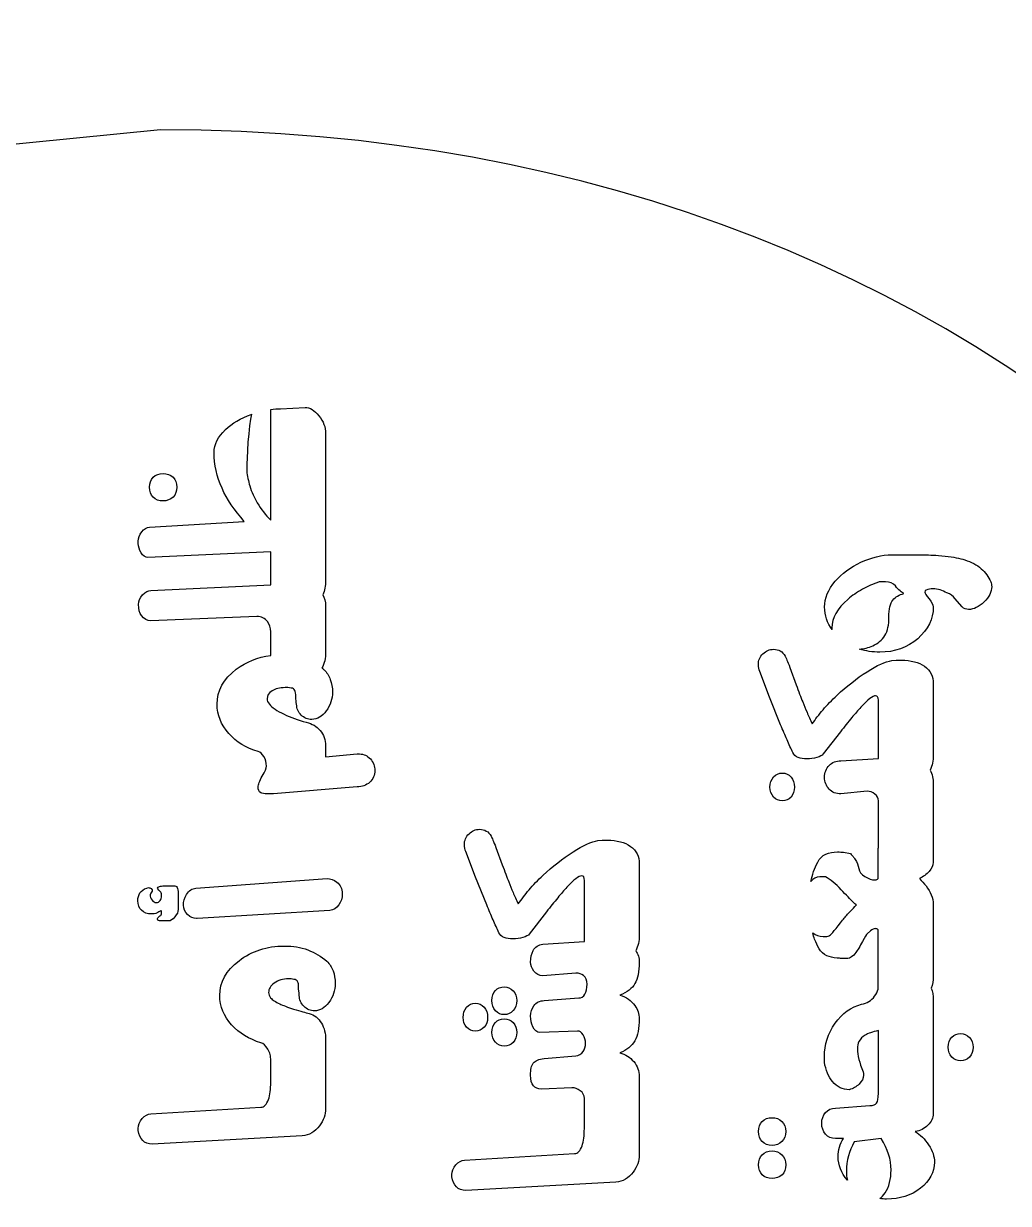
# Model space of a CAD drawing. Extents: x -11 to 3328, y 13 to 1701.
# Drawn here: x 687.8 to 832.9, y 1503.5 to 1677.2 of the extents above; entities that cross this region are included whole.
import ezdxf

# ---------------------------------------------------------------- set-up
doc = ezdxf.new("R2010")
doc.units = 0
doc.layers.add('H0107_Printing_Least_5', color=7, linetype='CONTINUOUS')

msp = doc.modelspace()

# ---------------------------------------------------------------- linework, layer by layer
at = {"layer": 'H0107_Printing_Least_5', "color": 1}
for points in [[(707.998982, 1661.578458), (707.998982, 1661.578458), (439.229989, 1634.911459), (164.567996, 1634.911459), (174.622996, 1677.213458)], [(725.649982, 1620.509459), (729.264982, 1620.708459)], [(724.213982, 1604.10246), (724.213982, 1620.399459)], [(732.301982, 1616.89446), (732.301982, 1595.22346)], [(720.682982, 1611.84446), (720.682982, 1611.38146)], [(706.355982, 1603.06246), (720.318982, 1603.90446)], [(704.704982, 1600.66946), (704.704982, 1600.86746), (704.704982, 1601.03346)], [(706.571982, 1593.77146), (724.213982, 1594.56846), (724.213982, 1599.44846), (706.127982, 1598.63946)], [(815.70698, 1599.00546), (820.258979, 1599.00546)], [(814.78198, 1595.01846), (814.35198, 1595.01846), (813.82398, 1595.01846)], [(732.301982, 1591.49346), (732.301982, 1584.67746)], [(826.045979, 1591.34646), (825.005979, 1592.58446)], [(722.165982, 1589.92546), (706.571982, 1589.31446)], [(724.213982, 1584.19046), (724.213982, 1587.68046)], [(800.69598, 1582.43346), (801.62098, 1579.891461)], [(815.70898, 1583.44046), (816.33698, 1583.49046), (817.06398, 1583.50646)], [(799.32598, 1573.982461), (797.69098, 1578.043461), (796.27098, 1581.82346)], [(727.221982, 1579.395461), (726.744982, 1579.461461), (726.332982, 1579.461461)], [(821.803979, 1580.02346), (821.803979, 1569.543461)], [(808.18998, 1568.701461), (813.71598, 1569.035461), (813.71598, 1577.597461)], [(808.13298, 1572.959461), (805.60498, 1569.691461)], [(732.285982, 1570.895461), (732.285982, 1569.261461), (736.940982, 1569.690461), (737.121982, 1569.690461), (737.286982, 1569.690461)], [(821.803979, 1565.251461), (821.803979, 1556.371461)], [(736.940982, 1564.837461), (724.610982, 1563.814461), (724.181982, 1563.814461), (723.751982, 1563.814461)], [(812.06198, 1564.211461), (808.19198, 1563.815461)], [(813.69998, 1551.552461), (813.69998, 1555.826461), (813.71598, 1555.826461), (813.71598, 1562.792461)], [(772.404981, 1556.933461), (773.032981, 1556.983461), (773.759981, 1557.000461)], [(756.021981, 1547.475461), (754.386981, 1551.536461), (752.965981, 1555.316461)], [(757.391981, 1555.927461), (758.316981, 1553.385461)], [(808.56698, 1555.216461), (809.62298, 1555.018461)], [(821.772979, 1555.826461), (821.803979, 1555.826461), (821.803979, 1553.747461)], [(778.498981, 1553.516461), (778.498981, 1543.036461)], [(713.189982, 1549.914461), (732.516982, 1551.354461)], [(764.290981, 1541.700461), (770.411981, 1542.083461), (770.411981, 1551.090461)], [(805.92298, 1551.586461), (805.59298, 1551.586461), (805.09898, 1551.586461)], [(705.942982, 1549.951461), (706.190982, 1550.017461)], [(706.767982, 1549.505461), (706.569982, 1549.208461)], [(708.005982, 1549.340461), (707.741982, 1549.654461)], [(708.484982, 1550.264461), (710.085982, 1550.264461)], [(710.580982, 1548.845461), (710.580982, 1546.815461)], [(821.803979, 1547.508461), (821.803979, 1536.994462)], [(707.597982, 1545.577461), (707.893982, 1545.841461)], [(708.137982, 1546.369461), (708.137982, 1546.501461), (708.071982, 1546.650461)], [(732.929982, 1546.649461), (713.386982, 1545.461461), (713.254982, 1545.461461)], [(764.827981, 1546.452461), (762.300981, 1543.184461)], [(709.161982, 1545.115461), (708.038982, 1545.115461)], [(812.54498, 1543.646461), (812.04898, 1543.200461)], [(813.69998, 1535.080462), (813.69998, 1543.811461)], [(809.20998, 1539.602462), (808.36098, 1539.602462)], [(769.157981, 1537.441462), (764.287981, 1537.029462)], [(727.638982, 1536.515462), (727.213982, 1536.582462), (726.855982, 1536.582462)], [(728.423982, 1534.122462), (728.389982, 1534.552462), (728.324982, 1535.080462)], [(764.486981, 1533.381462), (769.586981, 1533.777462)], [(821.803979, 1533.446462), (821.803979, 1520.093462)], [(769.388981, 1528.908462), (763.875981, 1528.710462)], [(813.71598, 1519.747462), (813.71598, 1528.994462)], [(732.301982, 1527.586462), (732.301982, 1521.381462), (732.301982, 1521.166462), (732.301982, 1517.486462)], [(764.486981, 1524.864462), (769.157981, 1525.276462)], [(805.76098, 1524.331462), (805.76098, 1524.943462), (805.76098, 1525.141462)], [(724.213982, 1521.381462), (724.213982, 1524.582462)], [(778.498981, 1522.190462), (778.498981, 1514.565462), (778.498981, 1514.350462), (778.498981, 1510.670462)], [(811.47098, 1522.910462), (811.52098, 1522.678462), (811.52098, 1522.397462)], [(768.559981, 1520.556462), (764.092981, 1520.358462)], [(821.783979, 1519.747462), (821.803979, 1519.747462), (821.803979, 1516.743462)], [(770.411981, 1514.565462), (770.411981, 1518.988462)], [(706.569982, 1516.705462), (722.761982, 1517.688462)], [(807.39898, 1517.552462), (812.47598, 1517.931462)], [(704.704982, 1514.281462), (704.704982, 1514.414462), (704.704982, 1514.578462)], [(728.835982, 1513.458462), (706.767982, 1512.253462)], [(808.59998, 1513.095462), (807.39398, 1513.095462)], [(814.12898, 1513.091462), (810.16198, 1512.576462)], [(752.767981, 1509.889462), (768.958981, 1510.873462)], [(750.902981, 1507.466462), (750.902981, 1507.598462), (750.902981, 1507.762462)], [(775.032981, 1506.642462), (752.964981, 1505.438462)]]:
    msp.add_lwpolyline(points, dxfattribs=at)
for points in [[(731.311982, 1619.47846)], [(708.352982, 1606.94146)], [(799.98698, 1584.10046)], [(799.58698, 1562.792461)], [(707.737982, 1546.435461)], [(732.780982, 1533.116462)], [(757.314981, 1531.896462)], [(758.610981, 1530.707462)], [(755.655981, 1529.452462)], [(827.126979, 1527.974462)], [(770.411981, 1514.565462)], [(798.05298, 1516.148462)], [(798.05298, 1511.246462)]]:
    msp.add_lwpolyline(points, close=True, dxfattribs=at)
for points in [[(923.922977, 1445.653464), (923.922977, 1573.248461), (835.593979, 1661.578458), (707.998982, 1661.578458)], [(724.213982, 1620.399459), (724.701982, 1620.464459), (725.182982, 1620.509459), (725.649982, 1620.509459)], [(729.264982, 1620.708459), (729.969982, 1620.708459), (730.651982, 1620.297459), (731.311982, 1619.47846)], [(717.548982, 1617.43946), (718.541982, 1618.38546), (719.800982, 1619.13446), (721.326982, 1619.68446)], [(721.400982, 1619.70746), (720.921982, 1618.27646), (720.682982, 1612.76646), (720.682982, 1611.84446)], [(721.326982, 1619.68446), (721.351982, 1619.69346), (721.375982, 1619.69946), (721.400982, 1619.70746)], [(731.311982, 1619.47846), (731.971982, 1618.65846), (732.301982, 1617.79746), (732.301982, 1616.89446)], [(715.878982, 1614.05646), (715.878982, 1615.25546), (716.435982, 1616.38346), (717.548982, 1617.43946)], [(717.034982, 1608.80646), (716.264982, 1610.53446), (715.878982, 1612.28446), (715.878982, 1614.05646)], [(706.355982, 1608.97246), (706.355982, 1609.55546), (706.536982, 1610.03946), (706.899982, 1610.42446)], [(706.899982, 1610.42446), (707.295982, 1610.79846), (707.780982, 1610.98546), (708.352982, 1610.98546)], [(708.352982, 1610.98546), (708.957982, 1610.98546), (709.447982, 1610.79846), (709.820982, 1610.42446)], [(709.820982, 1610.42446), (710.195982, 1610.05046), (710.382982, 1609.56646), (710.382982, 1608.97246)], [(720.682982, 1611.38146), (720.759982, 1610.61146), (720.910982, 1609.86846), (721.133982, 1609.15446)], [(706.908982, 1607.49546), (706.539982, 1607.86346), (706.355982, 1608.35646), (706.355982, 1608.97246)], [(710.382982, 1608.97246), (710.382982, 1608.37746), (710.195982, 1607.89146), (709.820982, 1607.51146)], [(720.318982, 1603.90446), (718.866982, 1605.57746), (717.771982, 1607.21146), (717.034982, 1608.80646)], [(721.133982, 1609.15446), (721.401982, 1608.26246), (721.769982, 1607.42646), (722.238982, 1606.64546)], [(708.352982, 1606.94146), (707.758982, 1606.94146), (707.277982, 1607.12646), (706.908982, 1607.49546)], [(709.820982, 1607.51146), (709.447982, 1607.13146), (708.957982, 1606.94146), (708.352982, 1606.94146)], [(722.238982, 1606.64546), (722.774982, 1605.72046), (723.432982, 1604.87346), (724.213982, 1604.10246)], [(704.704982, 1601.03346), (704.704982, 1601.50646), (704.875982, 1601.96246), (705.216982, 1602.40346)], [(705.216982, 1602.40346), (705.557982, 1602.84346), (705.937982, 1603.06246), (706.355982, 1603.06246)], [(705.126982, 1599.29946), (704.845982, 1599.74046), (704.704982, 1600.19746), (704.704982, 1600.66946)], [(706.127982, 1598.63946), (705.741982, 1598.63946), (705.408982, 1598.86046), (705.126982, 1599.29946)], [(807.37798, 1595.13546), (808.34398, 1596.25546), (809.60398, 1597.17946), (811.15398, 1597.90946)], [(811.15398, 1597.90946), (812.70498, 1598.63946), (814.22198, 1599.00546), (815.70698, 1599.00546)], [(820.258979, 1599.00546), (820.841979, 1599.00546), (821.361979, 1598.99146), (821.817979, 1598.96346)], [(821.817979, 1598.96346), (822.273979, 1598.93646), (822.859979, 1598.88346), (823.574979, 1598.80746)], [(823.574979, 1598.80746), (824.761979, 1598.68546), (825.718979, 1598.50446), (826.444979, 1598.26246)], [(826.444979, 1598.26246), (827.401979, 1597.97646), (828.214979, 1597.54146), (828.885979, 1596.95846)], [(828.885979, 1596.95846), (829.478979, 1596.43046), (829.941979, 1595.78646), (830.270979, 1595.02746)], [(732.301982, 1595.22346), (732.301982, 1594.44346), (732.155982, 1593.74946), (731.877982, 1593.13346)], [(805.80998, 1591.33146), (805.80998, 1592.62646), (806.33298, 1593.89446), (807.37798, 1595.13546)], [(813.82398, 1595.01846), (812.96498, 1594.72946), (812.14398, 1594.36746), (811.36198, 1593.93446)], [(816.23698, 1594.42246), (815.90598, 1594.81946), (815.41998, 1595.01846), (814.78198, 1595.01846)], [(817.49098, 1593.29446), (817.13898, 1593.44946), (816.72098, 1593.82446), (816.23698, 1594.42246)], [(830.270979, 1595.02746), (830.315979, 1594.91746), (830.350979, 1594.81046), (830.378979, 1594.70546)], [(830.378979, 1594.70546), (830.405979, 1594.60046), (830.419979, 1594.47146), (830.419979, 1594.31746)], [(704.738982, 1591.70746), (704.738982, 1592.19246), (704.938982, 1592.65746), (705.340982, 1593.10346)], [(705.340982, 1593.10346), (705.742982, 1593.54846), (706.152982, 1593.77146), (706.571982, 1593.77146)], [(731.877982, 1593.13346), (732.150982, 1592.65646), (732.301982, 1592.11446), (732.301982, 1591.49346)], [(811.36198, 1593.93446), (810.57998, 1593.49946), (809.86998, 1593.00546), (809.23098, 1592.44946)], [(815.85898, 1592.34946), (816.25098, 1592.82446), (816.79498, 1593.13946), (817.49098, 1593.29446)], [(820.763979, 1593.80546), (820.631979, 1593.75046), (820.565979, 1593.64646), (820.565979, 1593.49246)], [(820.565979, 1593.49246), (820.565979, 1593.36046), (820.772979, 1593.04146), (821.184979, 1592.53446)], [(821.753979, 1594.00446), (821.391979, 1594.00446), (821.060979, 1593.93846), (820.763979, 1593.80546)], [(823.817979, 1593.39346), (823.167979, 1593.80046), (822.480979, 1594.00446), (821.753979, 1594.00446)], [(825.005979, 1592.58446), (824.719979, 1592.95846), (824.322979, 1593.22846), (823.817979, 1593.39346)], [(830.419979, 1594.31746), (830.419979, 1593.55846), (830.040979, 1592.81046), (829.280979, 1592.07346)], [(705.200982, 1590.05746), (704.892982, 1590.47546), (704.738982, 1591.02546), (704.738982, 1591.70746)], [(806.89798, 1588.00146), (806.17898, 1588.99146), (805.80998, 1590.10046), (805.80998, 1591.33146)], [(809.23098, 1592.44946), (807.66598, 1591.11446), (806.88398, 1589.71246), (806.88398, 1588.24446)], [(815.26998, 1589.84746), (815.26998, 1591.04146), (815.46798, 1591.87546), (815.85898, 1592.34946)], [(821.803979, 1591.34646), (821.803979, 1589.55346), (821.039979, 1587.99346), (819.50998, 1586.66746)], [(821.184979, 1592.53446), (821.597979, 1592.02846), (821.803979, 1591.63246), (821.803979, 1591.34646)], [(827.019979, 1590.96746), (826.633979, 1590.96746), (826.309979, 1591.09346), (826.045979, 1591.34646)], [(829.280979, 1592.07346), (828.521979, 1591.33546), (827.767979, 1590.96746), (827.019979, 1590.96746)], [(706.571982, 1589.31446), (706.010982, 1589.31446), (705.552982, 1589.56246), (705.200982, 1590.05746)], [(723.735982, 1589.18246), (723.360982, 1589.67846), (722.837982, 1589.92546), (722.165982, 1589.92546)], [(815.13898, 1588.32246), (815.22698, 1588.76446), (815.26998, 1589.27246), (815.26998, 1589.84746)], [(724.213982, 1587.68046), (724.213982, 1588.26446), (724.054982, 1588.76446), (723.735982, 1589.18246)], [(806.88398, 1588.24446), (806.88398, 1588.16346), (806.89298, 1588.08246), (806.89798, 1588.00146)], [(814.67398, 1587.12946), (814.89598, 1587.48246), (815.05098, 1587.88046), (815.13898, 1588.32246)], [(812.88398, 1585.62046), (813.65798, 1585.96346), (814.25398, 1586.46646), (814.67398, 1587.12946)], [(819.50998, 1586.66746), (817.98098, 1585.34146), (816.11998, 1584.67846), (813.93098, 1584.67846)], [(719.135982, 1582.15946), (720.613982, 1583.27646), (722.308982, 1583.94946), (724.213982, 1584.19046)], [(732.301982, 1584.67746), (732.301982, 1583.78846), (732.112982, 1583.01146), (731.750982, 1582.33546)], [(796.03898, 1582.86246), (796.03898, 1583.47846), (796.26698, 1584.00746), (796.72398, 1584.44746)], [(796.72398, 1584.44746), (797.18198, 1584.88746), (797.69598, 1585.10746), (798.26898, 1585.10746)], [(798.26898, 1585.10746), (799.03898, 1585.10746), (799.61198, 1584.77146), (799.98698, 1584.10046)], [(799.98698, 1584.10046), (800.10698, 1583.88046), (800.34398, 1583.32546), (800.69598, 1582.43346)], [(810.95398, 1585.13046), (811.60498, 1585.18046), (812.24798, 1585.33846), (812.88398, 1585.62046)], [(813.93098, 1584.67846), (812.86598, 1584.67846), (811.87498, 1584.83146), (810.95398, 1585.13046)], [(731.750982, 1582.33546), (731.863982, 1582.24646), (731.978982, 1582.16346), (732.088982, 1582.06946)], [(796.27098, 1581.82346), (796.11598, 1582.13146), (796.03898, 1582.47746), (796.03898, 1582.86246)], [(812.05998, 1581.80646), (813.53498, 1582.74146), (814.75198, 1583.28646), (815.70898, 1583.44046)], [(817.06398, 1583.50646), (818.51798, 1583.50646), (819.67098, 1583.20346), (820.523979, 1582.59846)], [(820.523979, 1582.59846), (821.376979, 1581.99346), (821.803979, 1581.13546), (821.803979, 1580.02346)], [(716.308982, 1577.001461), (716.308982, 1579.015461), (717.250982, 1580.73446), (719.135982, 1582.15946)], [(732.088982, 1582.06946), (732.472982, 1581.68346), (732.772982, 1581.21046), (732.987982, 1580.64946)], [(732.987982, 1580.64946), (733.201982, 1580.08846), (733.309982, 1579.472461), (733.309982, 1578.801461)], [(807.63298, 1578.340461), (809.03098, 1579.649461), (810.50698, 1580.80546), (812.05998, 1581.80646)], [(724.409982, 1578.974461), (723.916982, 1578.650461), (723.669982, 1578.262461), (723.669982, 1577.810461)], [(726.332982, 1579.461461), (725.543982, 1579.461461), (724.902982, 1579.299461), (724.409982, 1578.974461)], [(727.763982, 1579.015461), (727.664982, 1579.268461), (727.483982, 1579.395461), (727.221982, 1579.395461)], [(727.927982, 1578.058461), (727.873982, 1578.564461), (727.818982, 1578.883461), (727.763982, 1579.015461)], [(733.309982, 1578.801461), (733.309982, 1577.799461), (733.003982, 1576.878461), (732.392982, 1576.036461)], [(801.62098, 1579.891461), (801.97298, 1578.901461), (802.29298, 1578.059461), (802.57898, 1577.366461)], [(723.669982, 1577.810461), (723.669982, 1577.535461), (723.784982, 1577.266461), (724.015982, 1577.001461)], [(728.026982, 1577.001461), (727.960982, 1577.365461), (727.927982, 1577.717461), (727.927982, 1578.058461)], [(802.57898, 1577.366461), (802.77698, 1576.860461), (802.98998, 1576.345461), (803.21498, 1575.823461)], [(805.57698, 1576.202461), (806.17698, 1576.901461), (806.86198, 1577.614461), (807.63298, 1578.340461)], [(813.31998, 1578.258461), (812.91198, 1578.258461), (812.18498, 1577.696461), (811.13898, 1576.574461)], [(813.71598, 1577.597461), (813.71598, 1578.037461), (813.58398, 1578.258461), (813.31998, 1578.258461)], [(718.037982, 1572.694461), (716.884982, 1574.003461), (716.308982, 1575.439461), (716.308982, 1577.001461)], [(724.015982, 1577.001461), (724.388982, 1576.540461), (725.119982, 1576.050461), (726.206982, 1575.533461)], [(726.206982, 1575.533461), (727.117982, 1575.104461), (728.200982, 1574.713461), (729.451982, 1574.361461)], [(728.686982, 1575.425461), (728.247982, 1575.860461), (728.026982, 1576.386461), (728.026982, 1577.001461)], [(730.254982, 1574.774461), (729.649982, 1574.774461), (729.127982, 1574.990461), (728.686982, 1575.425461)], [(732.392982, 1576.036461), (731.781982, 1575.194461), (731.069982, 1574.774461), (730.254982, 1574.774461)], [(803.21498, 1575.823461), (803.44098, 1575.300461), (803.69698, 1574.731461), (803.98298, 1574.114461)], [(803.98298, 1574.114461), (804.44598, 1574.808461), (804.97698, 1575.503461), (805.57698, 1576.202461)], [(811.13898, 1576.574461), (810.73198, 1576.133461), (810.28598, 1575.622461), (809.79998, 1575.039461)], [(729.451982, 1574.361461), (730.286982, 1574.163461), (730.967982, 1573.758461), (731.494982, 1573.147461)], [(800.26798, 1571.787461), (799.97098, 1572.469461), (799.65698, 1573.201461), (799.32598, 1573.982461)], [(809.79998, 1575.039461), (809.27198, 1574.401461), (808.71598, 1573.707461), (808.13298, 1572.959461)], [(722.351982, 1570.070461), (720.595982, 1570.575461), (719.157982, 1571.450461), (718.037982, 1572.694461)], [(731.494982, 1573.147461), (732.021982, 1572.537461), (732.285982, 1571.786461), (732.285982, 1570.895461)], [(801.11098, 1569.889461), (800.84698, 1570.472461), (800.56598, 1571.105461), (800.26798, 1571.787461)], [(723.216982, 1569.301461), (722.969982, 1569.703461), (722.681982, 1569.959461), (722.351982, 1570.070461)], [(723.586982, 1567.874461), (723.586982, 1568.425461), (723.463982, 1568.900461), (723.216982, 1569.301461)], [(737.286982, 1569.690461), (737.913982, 1569.690461), (738.447982, 1569.446461), (738.887982, 1568.957461)], [(738.887982, 1568.957461), (739.327982, 1568.470461), (739.547982, 1567.902461), (739.547982, 1567.255461)], [(801.89498, 1569.171461), (801.52598, 1569.308461), (801.26498, 1569.548461), (801.11098, 1569.889461)], [(803.24198, 1568.965461), (802.71298, 1568.965461), (802.26398, 1569.033461), (801.89498, 1569.171461)], [(804.66298, 1569.171461), (804.17798, 1569.033461), (803.70398, 1568.965461), (803.24198, 1568.965461)], [(805.60498, 1569.691461), (805.46098, 1569.482461), (805.14798, 1569.308461), (804.66298, 1569.171461)], [(806.47098, 1568.008461), (806.92298, 1568.470461), (807.49598, 1568.701461), (808.18998, 1568.701461)], [(821.803979, 1569.543461), (821.803979, 1568.700461), (821.645979, 1567.967461), (821.348979, 1567.330461)], [(722.968982, 1566.413461), (723.380982, 1567.123461), (723.586982, 1567.610461), (723.586982, 1567.874461)], [(739.547982, 1567.255461), (739.547982, 1566.564461), (739.294982, 1565.989461), (738.788982, 1565.528461)], [(798.28398, 1566.307461), (798.63598, 1566.692461), (799.07098, 1566.885461), (799.58698, 1566.885461)], [(799.58698, 1566.885461), (800.08198, 1566.885461), (800.50298, 1566.689461), (800.85098, 1566.299461)], [(805.79398, 1566.275461), (805.79398, 1566.968461), (806.01998, 1567.545461), (806.47098, 1568.008461)], [(821.348979, 1567.330461), (821.644979, 1566.714461), (821.803979, 1566.026461), (821.803979, 1565.251461)], [(722.349982, 1564.837461), (722.349982, 1565.178461), (722.555982, 1565.704461), (722.968982, 1566.413461)], [(738.788982, 1565.528461), (738.282982, 1565.067461), (737.666982, 1564.837461), (736.940982, 1564.837461)], [(797.75498, 1564.822461), (797.75498, 1565.427461), (797.93198, 1565.922461), (798.28398, 1566.307461)], [(800.85098, 1566.299461), (801.19698, 1565.908461), (801.37098, 1565.416461), (801.37098, 1564.822461)], [(806.46398, 1564.508461), (806.01698, 1564.970461), (805.79398, 1565.559461), (805.79398, 1566.275461)], [(722.744982, 1563.978461), (722.481982, 1564.132461), (722.349982, 1564.419461), (722.349982, 1564.837461)], [(723.751982, 1563.814461), (723.268982, 1563.814461), (722.932982, 1563.869461), (722.744982, 1563.978461)], [(798.29198, 1563.353461), (797.93398, 1563.727461), (797.75498, 1564.217461), (797.75498, 1564.822461)], [(799.58698, 1562.792461), (799.08098, 1562.792461), (798.64998, 1562.979461), (798.29198, 1563.353461)], [(800.85098, 1563.353461), (800.50298, 1562.979461), (800.08198, 1562.792461), (799.58698, 1562.792461)], [(801.37098, 1564.822461), (801.37098, 1564.217461), (801.19698, 1563.727461), (800.85098, 1563.353461)], [(808.19198, 1563.815461), (807.48598, 1563.815461), (806.90998, 1564.046461), (806.46398, 1564.508461)], [(813.21098, 1563.799461), (812.87598, 1564.074461), (812.49298, 1564.211461), (812.06198, 1564.211461)], [(813.71598, 1562.792461), (813.71598, 1563.188461), (813.54798, 1563.523461), (813.21098, 1563.799461)], [(752.733981, 1556.356461), (752.733981, 1556.972461), (752.962981, 1557.500461), (753.419981, 1557.941461)], [(753.419981, 1557.941461), (753.876981, 1558.380461), (754.390981, 1558.600461), (754.963981, 1558.600461)], [(754.963981, 1558.600461), (755.734981, 1558.600461), (756.307981, 1558.264461), (756.681981, 1557.594461)], [(752.965981, 1555.316461), (752.810981, 1555.624461), (752.733981, 1555.970461), (752.733981, 1556.356461)], [(756.681981, 1557.594461), (756.802981, 1557.374461), (757.039981, 1556.818461), (757.391981, 1555.927461)], [(768.754981, 1555.299461), (770.230981, 1556.235461), (771.447981, 1556.779461), (772.404981, 1556.933461)], [(773.759981, 1557.000461), (775.212981, 1557.000461), (776.366981, 1556.697461), (777.218981, 1556.092461)], [(821.803979, 1556.371461), (821.803979, 1556.183461), (821.788979, 1556.005461), (821.772979, 1555.826461)], [(764.328981, 1551.833461), (765.726981, 1553.142461), (767.202981, 1554.298461), (768.754981, 1555.299461)], [(777.218981, 1556.092461), (778.072981, 1555.486461), (778.498981, 1554.628461), (778.498981, 1553.516461)], [(804.78598, 1553.747461), (805.06198, 1554.308461), (805.45798, 1554.704461), (805.97498, 1554.935461)], [(805.97498, 1554.935461), (806.49298, 1555.167461), (807.06398, 1555.282461), (807.69098, 1555.282461)], [(807.69098, 1555.282461), (807.84598, 1555.282461), (808.00898, 1555.274461), (808.17898, 1555.257461)], [(808.17898, 1555.257461), (808.34898, 1555.241461), (808.47798, 1555.227461), (808.56698, 1555.216461)], [(809.62298, 1555.018461), (809.76598, 1554.853461), (809.88998, 1554.707461), (809.99398, 1554.580461)], [(809.99398, 1554.580461), (810.09898, 1554.454461), (810.19998, 1554.319461), (810.29898, 1554.176461)], [(758.316981, 1553.385461), (758.668981, 1552.394461), (758.988981, 1551.553461), (759.274981, 1550.860461)], [(803.75998, 1550.928461), (803.98198, 1551.913461), (804.31998, 1552.854461), (804.78598, 1553.747461)], [(810.29898, 1554.176461), (810.57498, 1553.736461), (810.74798, 1553.287461), (810.81898, 1552.831461)], [(810.81898, 1552.831461), (810.89198, 1552.374461), (811.19398, 1551.981461), (811.72698, 1551.651461)], [(821.803979, 1553.747461), (821.803979, 1553.274461), (821.606979, 1552.823461), (821.212979, 1552.393461)], [(732.516982, 1551.354461), (733.022982, 1551.354461), (733.495982, 1551.182461), (733.936982, 1550.842461)], [(762.272981, 1549.696461), (762.872981, 1550.394461), (763.557981, 1551.107461), (764.328981, 1551.833461)], [(770.015981, 1551.750461), (769.607981, 1551.750461), (768.880981, 1551.190461), (767.834981, 1550.067461)], [(770.411981, 1551.090461), (770.411981, 1551.531461), (770.279981, 1551.750461), (770.015981, 1551.750461)], [(805.09898, 1551.586461), (804.55798, 1551.586461), (804.11398, 1551.361461), (803.75998, 1550.928461)], [(808.22698, 1549.696461), (807.43198, 1550.592461), (806.66298, 1551.222461), (805.92298, 1551.586461)], [(811.72698, 1551.651461), (812.26098, 1551.321461), (812.75298, 1551.156461), (813.20398, 1551.156461)], [(813.20398, 1551.156461), (813.53398, 1551.156461), (813.69998, 1551.287461), (813.69998, 1551.552461)], [(821.212979, 1552.393461), (820.819979, 1551.964461), (820.333979, 1551.617461), (819.75698, 1551.354461)], [(819.75698, 1551.354461), (820.145979, 1550.968461), (820.472979, 1550.611461), (820.738979, 1550.281461)], [(704.952982, 1549.241461), (705.161982, 1549.560461), (705.491982, 1549.797461), (705.942982, 1549.951461)], [(706.190982, 1550.017461), (706.355982, 1550.017461), (706.492982, 1549.970461), (706.602982, 1549.877461)], [(706.602982, 1549.877461), (706.713982, 1549.783461), (706.767982, 1549.659461), (706.767982, 1549.505461)], [(707.544982, 1549.951461), (707.544982, 1550.072461), (707.631982, 1550.149461), (707.807982, 1550.182461)], [(707.741982, 1549.654461), (707.609982, 1549.786461), (707.544982, 1549.885461), (707.544982, 1549.951461)], [(707.807982, 1550.182461), (708.005982, 1550.237461), (708.231982, 1550.264461), (708.484982, 1550.264461)], [(708.137982, 1548.845461), (708.137982, 1549.032461), (708.093982, 1549.197461), (708.005982, 1549.340461)], [(710.085982, 1550.264461), (710.272982, 1550.264461), (710.401982, 1550.141461), (710.473982, 1549.894461)], [(710.473982, 1549.894461), (710.545982, 1549.645461), (710.580982, 1549.297461), (710.580982, 1548.845461)], [(711.818982, 1548.991461), (712.170982, 1549.606461), (712.627982, 1549.914461), (713.189982, 1549.914461)], [(733.936982, 1550.842461), (734.474982, 1550.423461), (734.744982, 1549.846461), (734.744982, 1549.108461)], [(759.274981, 1550.860461), (759.472981, 1550.354461), (759.684981, 1549.838461), (759.910981, 1549.316461)], [(759.910981, 1549.316461), (760.135981, 1548.793461), (760.392981, 1548.224461), (760.678981, 1547.608461)], [(760.678981, 1547.608461), (761.140981, 1548.301461), (761.672981, 1548.997461), (762.272981, 1549.696461)], [(767.834981, 1550.067461), (767.426981, 1549.627461), (766.980981, 1549.115461), (766.495981, 1548.533461)], [(809.25698, 1548.646461), (808.92698, 1548.982461), (808.58498, 1549.332461), (808.22698, 1549.696461)], [(820.738979, 1550.281461), (821.071979, 1549.841461), (821.331979, 1549.398461), (821.520979, 1548.952461)], [(704.638982, 1548.069461), (704.638982, 1548.532461), (704.743982, 1548.922461), (704.952982, 1549.241461)], [(705.188982, 1546.675461), (704.821982, 1547.032461), (704.638982, 1547.497461), (704.638982, 1548.069461)], [(706.569982, 1549.208461), (706.514982, 1549.131461), (706.476982, 1549.043461), (706.454982, 1548.944461)], [(706.454982, 1548.944461), (706.454982, 1548.658461), (706.547982, 1548.405461), (706.735982, 1548.185461)], [(706.735982, 1548.185461), (706.899982, 1547.943461), (707.114982, 1547.822461), (707.378982, 1547.822461)], [(707.378982, 1547.822461), (707.576982, 1547.822461), (707.752982, 1547.921461), (707.906982, 1548.119461)], [(707.906982, 1548.119461), (708.060982, 1548.284461), (708.137982, 1548.526461), (708.137982, 1548.845461)], [(711.356982, 1547.457461), (711.356982, 1547.973461), (711.510982, 1548.485461), (711.818982, 1548.991461)], [(734.744982, 1549.108461), (734.744982, 1548.503461), (734.571982, 1547.956461), (734.224982, 1547.467461)], [(766.495981, 1548.533461), (765.967981, 1547.894461), (765.411981, 1547.200461), (764.827981, 1546.452461)], [(810.48998, 1547.470461), (810.21798, 1547.665461), (809.80698, 1548.057461), (809.25698, 1548.646461)], [(821.520979, 1548.952461), (821.709979, 1548.506461), (821.803979, 1548.025461), (821.803979, 1547.508461)], [(706.621982, 1546.138461), (706.032982, 1546.138461), (705.554982, 1546.317461), (705.188982, 1546.675461)], [(707.471982, 1546.303461), (707.204982, 1546.193461), (706.921982, 1546.138461), (706.621982, 1546.138461)], [(707.737982, 1546.435461), (707.593982, 1546.358461), (707.504982, 1546.314461), (707.471982, 1546.303461)], [(708.071982, 1546.650461), (707.993982, 1546.584461), (707.882982, 1546.512461), (707.737982, 1546.435461)], [(707.893982, 1545.841461), (708.056982, 1545.918461), (708.137982, 1546.094461), (708.137982, 1546.369461)], [(710.580982, 1546.815461), (710.580982, 1546.463461), (710.418982, 1546.092461), (710.093982, 1545.700461)], [(711.975982, 1546.047461), (711.562982, 1546.437461), (711.356982, 1546.907461), (711.356982, 1547.457461)], [(713.254982, 1545.461461), (712.814982, 1545.461461), (712.387982, 1545.657461), (711.975982, 1546.047461)], [(734.224982, 1547.467461), (733.878982, 1546.976461), (733.446982, 1546.704461), (732.929982, 1546.649461)], [(756.963981, 1545.280461), (756.666981, 1545.962461), (756.352981, 1546.694461), (756.021981, 1547.475461)], [(808.14598, 1544.841461), (808.53098, 1545.353461), (808.87198, 1545.770461), (809.17398, 1546.095461)], [(809.17398, 1546.095461), (809.39398, 1546.337461), (809.83298, 1546.796461), (810.48998, 1547.470461)], [(707.510982, 1545.362461), (707.510982, 1545.439461), (707.539982, 1545.511461), (707.597982, 1545.577461)], [(707.683982, 1545.172461), (707.590982, 1545.211461), (707.532982, 1545.275461), (707.510982, 1545.362461)], [(708.038982, 1545.115461), (707.896982, 1545.115461), (707.777982, 1545.134461), (707.683982, 1545.172461)], [(710.093982, 1545.700461), (709.769982, 1545.310461), (709.458982, 1545.115461), (709.161982, 1545.115461)], [(757.806981, 1543.382461), (757.541981, 1543.965461), (757.261981, 1544.598461), (756.963981, 1545.280461)], [(806.45698, 1542.900461), (806.62298, 1542.954461), (807.18498, 1543.601461), (808.14598, 1544.841461)], [(758.590981, 1542.664461), (758.221981, 1542.802461), (757.960981, 1543.041461), (757.806981, 1543.382461)], [(759.937981, 1542.458461), (759.408981, 1542.458461), (758.959981, 1542.526461), (758.590981, 1542.664461)], [(761.358981, 1542.664461), (760.873981, 1542.526461), (760.399981, 1542.458461), (759.937981, 1542.458461)], [(762.300981, 1543.184461), (762.156981, 1542.975461), (761.842981, 1542.802461), (761.358981, 1542.664461)], [(778.498981, 1543.036461), (778.498981, 1542.147461), (778.323981, 1541.380461), (777.993981, 1540.721461)], [(804.33298, 1542.424461), (804.21898, 1542.713461), (804.14298, 1543.038461), (804.05098, 1543.347461)], [(804.05098, 1543.347461), (804.47798, 1542.998461), (804.98998, 1542.819461), (805.59298, 1542.819461)], [(804.98498, 1541.005461), (804.75398, 1541.434461), (804.53698, 1541.907461), (804.33298, 1542.424461)], [(805.59298, 1542.819461), (806.00598, 1542.819461), (806.29298, 1542.845461), (806.45698, 1542.900461)], [(812.04898, 1543.200461), (811.96098, 1543.134461), (811.74698, 1542.771461), (811.40598, 1542.110461)], [(813.23698, 1543.992461), (813.06098, 1543.992461), (812.82998, 1543.877461), (812.54498, 1543.646461)], [(813.47698, 1543.934461), (813.40498, 1543.961461), (813.32598, 1543.981461), (813.23698, 1543.992461)], [(813.69998, 1543.811461), (813.62298, 1543.866461), (813.54898, 1543.907461), (813.47698, 1543.934461)], [(719.543982, 1539.264462), (721.435982, 1540.699461), (723.652982, 1541.418461), (726.194982, 1541.418461)], [(726.194982, 1541.418461), (726.865982, 1541.418461), (727.476982, 1541.374461), (728.026982, 1541.286461)], [(728.026982, 1541.286461), (728.577982, 1541.198461), (729.127982, 1541.049461), (729.677982, 1540.840461)], [(729.677982, 1540.840461), (730.722982, 1540.454461), (731.658982, 1539.905462), (732.483982, 1539.190462)], [(762.489981, 1539.026462), (762.489981, 1539.697462), (762.615981, 1540.269461), (762.868981, 1540.742461)], [(762.868981, 1540.742461), (763.166981, 1541.281461), (763.640981, 1541.601461), (764.290981, 1541.700461)], [(777.993981, 1540.721461), (778.318981, 1540.246461), (778.498981, 1539.688462), (778.498981, 1539.026462)], [(806.13998, 1539.998462), (805.63398, 1540.229461), (805.24898, 1540.564461), (804.98498, 1541.005461)], [(810.85298, 1541.128461), (810.69398, 1540.859461), (810.54198, 1540.630461), (810.39798, 1540.443461)], [(811.40598, 1542.110461), (811.19698, 1541.725461), (811.01198, 1541.398461), (810.85298, 1541.128461)], [(716.703982, 1534.122462), (716.703982, 1536.114462), (717.650982, 1537.828462), (719.543982, 1539.264462)], [(732.483982, 1539.190462), (732.890982, 1538.771462), (733.195982, 1538.295462), (733.399982, 1537.762462)], [(762.950981, 1537.739462), (762.643981, 1538.145462), (762.489981, 1538.574462), (762.489981, 1539.026462)], [(778.498981, 1539.026462), (778.498981, 1537.639462), (778.288981, 1536.594462), (777.868981, 1535.890462)], [(807.67498, 1539.635462), (807.04798, 1539.701462), (806.53598, 1539.822462), (806.13998, 1539.998462)], [(808.36098, 1539.602462), (808.08998, 1539.602462), (807.86298, 1539.613462), (807.67498, 1539.635462)], [(810.39798, 1540.443461), (809.96898, 1539.882462), (809.57298, 1539.602462), (809.20998, 1539.602462)], [(733.399982, 1537.762462), (733.602982, 1537.228462), (733.704982, 1536.609462), (733.704982, 1535.905462)], [(764.287981, 1537.029462), (763.759981, 1537.029462), (763.314981, 1537.265462), (762.950981, 1537.739462)], [(770.296981, 1537.078462), (769.999981, 1537.320462), (769.619981, 1537.441462), (769.157981, 1537.441462)], [(724.738982, 1535.971462), (724.179982, 1535.564462), (723.900982, 1535.101462), (723.900982, 1534.585462)], [(726.855982, 1536.582462), (726.002982, 1536.582462), (725.297982, 1536.378462), (724.738982, 1535.971462)], [(728.193982, 1536.103462), (728.095982, 1536.378462), (727.910982, 1536.515462), (727.638982, 1536.515462)], [(728.316982, 1535.591462), (728.310982, 1535.778462), (728.269982, 1535.949462), (728.193982, 1536.103462)], [(728.324982, 1535.080462), (728.324982, 1535.234462), (728.321982, 1535.404462), (728.316982, 1535.591462)], [(733.704982, 1535.905462), (733.704982, 1534.870462), (733.396982, 1533.941462), (732.780982, 1533.116462)], [(757.297981, 1534.858462), (757.644981, 1535.226462), (758.081981, 1535.411462), (758.610981, 1535.411462)], [(758.610981, 1535.411462), (759.104981, 1535.411462), (759.537981, 1535.221462), (759.905981, 1534.842462)], [(770.807981, 1535.807462), (770.807981, 1536.379462), (770.636981, 1536.803462), (770.296981, 1537.078462)], [(770.493981, 1534.322462), (770.703981, 1534.706462), (770.807981, 1535.202462), (770.807981, 1535.807462)], [(777.868981, 1535.890462), (777.447981, 1535.185462), (776.706981, 1534.619462), (775.643981, 1534.190462)], [(821.803979, 1536.994462), (821.803979, 1536.336462), (821.695979, 1535.741462), (821.496979, 1535.201462)], [(718.440982, 1529.814462), (717.283982, 1531.091462), (716.703982, 1532.527462), (716.703982, 1534.122462)], [(723.900982, 1534.585462), (723.900982, 1534.320462), (723.999982, 1534.062462), (724.198982, 1533.808462)], [(724.198982, 1533.808462), (724.462982, 1533.490462), (724.909982, 1533.187462), (725.537982, 1532.901462)], [(729.091982, 1532.546462), (728.645982, 1532.991462), (728.423982, 1533.517462), (728.423982, 1534.122462)], [(756.777981, 1533.381462), (756.777981, 1533.997462), (756.951981, 1534.489462), (757.297981, 1534.858462)], [(759.905981, 1534.842462), (760.274981, 1534.462462), (760.458981, 1533.975462), (760.458981, 1533.381462)], [(769.586981, 1533.777462), (769.971981, 1533.777462), (770.274981, 1533.959462), (770.493981, 1534.322462)], [(775.643981, 1534.190462), (776.584981, 1533.903462), (777.315981, 1533.397462), (777.835981, 1532.671462)], [(811.23998, 1532.862462), (812.04298, 1533.006462), (812.68798, 1533.397462), (813.17198, 1534.036462)], [(813.17198, 1534.036462), (813.42698, 1534.364462), (813.59698, 1534.713462), (813.69998, 1535.080462)], [(821.496979, 1535.201462), (821.698979, 1534.732462), (821.803979, 1534.150462), (821.803979, 1533.446462)], [(725.537982, 1532.901462), (725.769982, 1532.791462), (726.050982, 1532.675462), (726.381982, 1532.554462)], [(726.381982, 1532.554462), (726.800982, 1532.400462), (727.202982, 1532.263462), (727.588982, 1532.141462)], [(727.588982, 1532.141462), (728.117982, 1531.977462), (728.561982, 1531.845462), (728.919982, 1531.745462)], [(730.667982, 1531.878462), (730.062982, 1531.878462), (729.537982, 1532.101462), (729.091982, 1532.546462)], [(732.780982, 1533.116462), (732.164982, 1532.291462), (731.460982, 1531.878462), (730.667982, 1531.878462)], [(752.552981, 1530.905462), (752.552981, 1531.521462), (752.723981, 1532.021462), (753.063981, 1532.407462)], [(753.063981, 1532.407462), (753.427981, 1532.792462), (753.850981, 1532.985462), (754.335981, 1532.985462)], [(754.335981, 1532.985462), (754.841981, 1532.985462), (755.273981, 1532.798462), (755.630981, 1532.424462)], [(755.630981, 1532.424462), (755.988981, 1532.049462), (756.167981, 1531.543462), (756.167981, 1530.905462)], [(757.314981, 1531.896462), (756.956981, 1532.280462), (756.777981, 1532.776462), (756.777981, 1533.381462)], [(758.610981, 1531.317462), (758.103981, 1531.317462), (757.672981, 1531.510462), (757.314981, 1531.896462)], [(759.930981, 1531.912462), (759.578981, 1531.516462), (759.138981, 1531.317462), (758.610981, 1531.317462)], [(760.458981, 1533.381462), (760.458981, 1532.798462), (760.282981, 1532.308462), (759.930981, 1531.912462)], [(762.489981, 1531.103462), (762.489981, 1531.686462), (762.648981, 1532.198462), (762.967981, 1532.638462)], [(762.967981, 1532.638462), (763.330981, 1533.134462), (763.836981, 1533.381462), (764.486981, 1533.381462)], [(777.835981, 1532.671462), (778.278981, 1532.066462), (778.498981, 1531.411462), (778.498981, 1530.707462)], [(807.35298, 1530.043462), (808.41598, 1531.526462), (809.71098, 1532.465462), (811.23998, 1532.862462)], [(728.919982, 1531.745462), (729.278982, 1531.647462), (729.595982, 1531.558462), (729.870982, 1531.482462)], [(729.870982, 1531.482462), (730.642982, 1531.283462), (731.248982, 1530.810462), (731.690982, 1530.062462)], [(753.063981, 1529.469462), (752.723981, 1529.843462), (752.552981, 1530.322462), (752.552981, 1530.905462)], [(756.167981, 1530.905462), (756.167981, 1530.311462), (755.996981, 1529.826462), (755.655981, 1529.452462)], [(756.777981, 1528.710462), (756.777981, 1529.304462), (756.954981, 1529.783462), (757.306981, 1530.146462)], [(757.306981, 1530.146462), (757.635981, 1530.520462), (758.071981, 1530.707462), (758.610981, 1530.707462)], [(758.610981, 1530.707462), (759.116981, 1530.707462), (759.551981, 1530.517462), (759.913981, 1530.138462)], [(759.913981, 1530.138462), (760.277981, 1529.758462), (760.458981, 1529.282462), (760.458981, 1528.710462)], [(762.819981, 1529.535462), (762.598981, 1530.008462), (762.489981, 1530.530462), (762.489981, 1531.103462)], [(778.498981, 1530.707462), (778.498981, 1529.320462), (778.280981, 1528.240462), (777.843981, 1527.463462)], [(722.774982, 1527.174462), (721.010982, 1527.702462), (719.565982, 1528.582462), (718.440982, 1529.814462)], [(731.690982, 1530.062462), (732.097982, 1529.369462), (732.301982, 1528.544462), (732.301982, 1527.586462)], [(754.335981, 1528.908462), (753.850981, 1528.908462), (753.427981, 1529.095462), (753.063981, 1529.469462)], [(755.655981, 1529.452462), (755.292981, 1529.090462), (754.852981, 1528.908462), (754.335981, 1528.908462)], [(757.306981, 1527.249462), (756.954981, 1527.629462), (756.777981, 1528.116462), (756.777981, 1528.710462)], [(760.458981, 1528.710462), (760.458981, 1528.137462), (760.282981, 1527.647462), (759.930981, 1527.241462)], [(763.875981, 1528.710462), (763.434981, 1528.710462), (763.082981, 1528.985462), (762.819981, 1529.535462)], [(770.238981, 1528.355462), (770.013981, 1528.723462), (769.729981, 1528.908462), (769.388981, 1528.908462)], [(805.76098, 1525.141462), (805.76098, 1526.927462), (806.29098, 1528.561462), (807.35298, 1530.043462)], [(813.71598, 1528.994462), (812.84698, 1528.773462), (812.20298, 1528.545462), (811.78498, 1528.307462)], [(824.535979, 1527.991462), (824.881979, 1528.359462), (825.318979, 1528.544462), (825.846979, 1528.544462)], [(825.846979, 1528.544462), (826.331979, 1528.544462), (826.757979, 1528.354462), (827.126979, 1527.974462)], [(723.767982, 1526.233462), (723.447982, 1526.750462), (723.117982, 1527.063462), (722.774982, 1527.174462)], [(758.610981, 1526.680462), (758.093981, 1526.680462), (757.658981, 1526.869462), (757.306981, 1527.249462)], [(759.930981, 1527.241462), (759.578981, 1526.866462), (759.138981, 1526.680462), (758.610981, 1526.680462)], [(770.576981, 1527.093462), (770.576981, 1527.565462), (770.463981, 1527.987462), (770.238981, 1528.355462)], [(770.246981, 1525.904462), (770.466981, 1526.223462), (770.576981, 1526.619462), (770.576981, 1527.093462)], [(777.843981, 1527.463462), (777.406981, 1526.688462), (776.672981, 1526.091462), (775.643981, 1525.673462)], [(810.84498, 1527.341462), (810.71198, 1527.076462), (810.64698, 1526.712462), (810.64698, 1526.249462)], [(811.78498, 1528.307462), (811.36698, 1528.071462), (811.05398, 1527.748462), (810.84498, 1527.341462)], [(824.015979, 1526.513462), (824.015979, 1527.130462), (824.188979, 1527.622462), (824.535979, 1527.991462)], [(827.126979, 1527.974462), (827.495979, 1527.595462), (827.679979, 1527.108462), (827.679979, 1526.513462)], [(724.115982, 1525.432462), (724.048982, 1525.691462), (723.933982, 1525.958462), (723.767982, 1526.233462)], [(724.213982, 1524.582462), (724.213982, 1524.890462), (724.181982, 1525.173462), (724.115982, 1525.432462)], [(769.157981, 1525.276462), (769.597981, 1525.276462), (769.960981, 1525.486462), (770.246981, 1525.904462)], [(775.643981, 1525.673462), (776.462981, 1525.475462), (777.143981, 1525.051462), (777.686981, 1524.402462)], [(810.64698, 1526.249462), (810.64698, 1525.345462), (810.92198, 1524.232462), (811.47098, 1522.910462)], [(824.551979, 1525.078462), (824.193979, 1525.452462), (824.015979, 1525.930462), (824.015979, 1526.513462)], [(825.846979, 1524.516462), (825.340979, 1524.516462), (824.909979, 1524.703462), (824.551979, 1525.078462)], [(827.134979, 1525.078462), (826.804979, 1524.703462), (826.375979, 1524.516462), (825.846979, 1524.516462)], [(827.679979, 1526.513462), (827.679979, 1525.941462), (827.497979, 1525.463462), (827.134979, 1525.078462)], [(762.489981, 1522.405462), (762.489981, 1523.252462), (762.623981, 1523.849462), (762.893981, 1524.196462)], [(762.893981, 1524.196462), (763.163981, 1524.542462), (763.693981, 1524.765462), (764.486981, 1524.864462)], [(777.686981, 1524.402462), (778.227981, 1523.752462), (778.498981, 1523.015462), (778.498981, 1522.190462)], [(806.97598, 1521.455462), (806.39898, 1522.160462), (805.99298, 1523.119462), (805.76098, 1524.331462)], [(762.902981, 1520.862462), (762.627981, 1521.197462), (762.489981, 1521.711462), (762.489981, 1522.405462)], [(809.42298, 1520.264462), (808.45798, 1520.264462), (807.64198, 1520.661462), (806.97598, 1521.455462)], [(811.52098, 1522.397462), (811.52098, 1521.945462), (811.30498, 1521.510462), (810.87198, 1521.091462)], [(723.880982, 1518.826462), (724.102982, 1519.474462), (724.213982, 1520.325462), (724.213982, 1521.381462)], [(764.092981, 1520.358462), (763.575981, 1520.358462), (763.177981, 1520.526462), (762.902981, 1520.862462)], [(769.799981, 1520.127462), (769.446981, 1520.413462), (769.033981, 1520.556462), (768.559981, 1520.556462)], [(770.411981, 1518.988462), (770.411981, 1519.439462), (770.207981, 1519.819462), (769.799981, 1520.127462)], [(810.87198, 1521.091462), (810.48298, 1520.716462), (810.00098, 1520.441462), (809.42298, 1520.264462)], [(813.46798, 1518.286462), (813.63298, 1518.522462), (813.71598, 1519.010462), (813.71598, 1519.747462)], [(821.803979, 1520.093462), (821.803979, 1519.974462), (821.789979, 1519.862462), (821.783979, 1519.747462)], [(722.761982, 1517.688462), (723.239982, 1517.688462), (723.612982, 1518.067462), (723.880982, 1518.826462)], [(812.47598, 1517.931462), (812.97198, 1517.931462), (813.30298, 1518.049462), (813.46798, 1518.286462)], [(705.290982, 1516.012462), (705.681982, 1516.474462), (706.108982, 1516.705462), (706.569982, 1516.705462)], [(732.301982, 1517.486462), (732.301982, 1516.594462), (732.003982, 1515.752462), (731.406982, 1514.960462)], [(805.38098, 1515.323462), (805.38098, 1515.928462), (805.56798, 1516.451462), (805.94298, 1516.891462)], [(805.94298, 1516.891462), (806.31898, 1517.331462), (806.80298, 1517.552462), (807.39898, 1517.552462)], [(821.803979, 1516.743462), (821.803979, 1516.127462), (821.540979, 1515.560462), (821.014979, 1515.043462)], [(704.704982, 1514.578462), (704.704982, 1515.073462), (704.900982, 1515.551462), (705.290982, 1516.012462)], [(731.406982, 1514.960462), (730.742982, 1514.057462), (729.885982, 1513.557462), (728.835982, 1513.458462)], [(770.077981, 1512.010462), (770.300981, 1512.658462), (770.411981, 1513.510462), (770.411981, 1514.565462)], [(796.07198, 1514.118462), (796.07198, 1514.723462), (796.25298, 1515.213462), (796.61698, 1515.588462)], [(796.61698, 1515.588462), (796.97998, 1515.961462), (797.45798, 1516.148462), (798.05298, 1516.148462)], [(798.05298, 1516.148462), (798.63598, 1516.148462), (799.11998, 1515.961462), (799.50498, 1515.588462)], [(799.50498, 1515.588462), (799.88998, 1515.213462), (800.08198, 1514.723462), (800.08198, 1514.118462)], [(805.94198, 1513.730462), (805.56798, 1514.154462), (805.38098, 1514.685462), (805.38098, 1515.323462)], [(821.014979, 1515.043462), (820.489979, 1514.525462), (819.86698, 1514.218462), (819.14598, 1514.118462)], [(705.358982, 1512.789462), (705.023982, 1513.147462), (704.805982, 1513.644462), (704.704982, 1514.281462)], [(706.767982, 1512.253462), (706.164982, 1512.253462), (705.694982, 1512.432462), (705.358982, 1512.789462)], [(796.61698, 1512.641462), (796.25298, 1513.021462), (796.07198, 1513.513462), (796.07198, 1514.118462)], [(800.08198, 1514.118462), (800.08198, 1513.491462), (799.89298, 1512.993462), (799.51298, 1512.625462)], [(807.39398, 1513.095462), (806.80098, 1513.095462), (806.31598, 1513.307462), (805.94198, 1513.730462)], [(807.98898, 1511.824462), (808.08798, 1512.286462), (808.29198, 1512.710462), (808.59998, 1513.095462)], [(815.59498, 1508.451462), (815.59498, 1509.984462), (815.10698, 1511.531462), (814.12898, 1513.091462)], [(819.14598, 1514.118462), (819.89498, 1513.678462), (820.554979, 1513.021462), (821.126979, 1512.146462)], [(768.958981, 1510.873462), (769.437981, 1510.873462), (769.810981, 1511.252462), (770.077981, 1512.010462)], [(798.05298, 1512.072462), (797.45798, 1512.072462), (796.97998, 1512.262462), (796.61698, 1512.641462)], [(796.61698, 1510.685462), (796.97998, 1511.059462), (797.45798, 1511.246462), (798.05298, 1511.246462)], [(799.51298, 1512.625462), (799.13298, 1512.256462), (798.64698, 1512.072462), (798.05298, 1512.072462)], [(798.05298, 1511.246462), (798.63598, 1511.246462), (799.11998, 1511.059462), (799.50498, 1510.685462)], [(807.79098, 1510.421462), (807.79098, 1510.894462), (807.85698, 1511.362462), (807.98898, 1511.824462)], [(810.16198, 1512.576462), (809.39598, 1511.253462), (809.01198, 1509.825462), (809.01198, 1508.292462)], [(821.126979, 1512.146462), (821.699979, 1511.271462), (821.984979, 1510.427462), (821.984979, 1509.612462)], [(751.487981, 1509.197462), (751.878981, 1509.658462), (752.305981, 1509.889462), (752.767981, 1509.889462)], [(778.498981, 1510.670462), (778.498981, 1509.778462), (778.201981, 1508.936462), (777.603981, 1508.144462)], [(796.07198, 1509.200462), (796.07198, 1509.816462), (796.25298, 1510.311462), (796.61698, 1510.685462)], [(799.50498, 1510.685462), (799.88998, 1510.311462), (800.08198, 1509.816462), (800.08198, 1509.200462)], [(809.14898, 1506.955462), (808.24898, 1508.027462), (807.79098, 1509.181462), (807.79098, 1510.421462)], [(821.984979, 1509.612462), (821.984979, 1508.105462), (821.294979, 1506.820462), (819.91398, 1505.758462)], [(750.902981, 1507.762462), (750.902981, 1508.257462), (751.097981, 1508.735462), (751.487981, 1509.197462)], [(777.603981, 1508.144462), (776.939981, 1507.242462), (776.083981, 1506.741462), (775.032981, 1506.642462)], [(796.62498, 1507.756462), (796.25598, 1508.124462), (796.07198, 1508.606462), (796.07198, 1509.200462)], [(798.05298, 1507.203462), (797.46998, 1507.203462), (796.99298, 1507.387462), (796.62498, 1507.756462)], [(799.52998, 1507.756462), (799.16098, 1507.387462), (798.66898, 1507.203462), (798.05298, 1507.203462)], [(800.08198, 1509.200462), (800.08198, 1508.606462), (799.89798, 1508.124462), (799.52998, 1507.756462)], [(809.01198, 1508.292462), (809.01198, 1507.814462), (809.06498, 1507.374462), (809.14898, 1506.955462)], [(814.70398, 1505.080462), (815.29798, 1505.979462), (815.59498, 1507.103462), (815.59498, 1508.451462)], [(751.555981, 1505.973462), (751.220981, 1506.331462), (751.002981, 1506.828462), (750.902981, 1507.466462)], [(752.964981, 1505.438462), (752.361981, 1505.438462), (751.891981, 1505.616462), (751.555981, 1505.973462)], [(813.92098, 1504.241462), (814.20098, 1504.456462), (814.46598, 1504.722462), (814.70398, 1505.080462)], [(814.93798, 1504.166462), (814.59098, 1504.166462), (814.25298, 1504.196462), (813.92098, 1504.241462)], [(819.91398, 1505.758462), (818.53298, 1504.697462), (816.87498, 1504.166462), (814.93798, 1504.166462)]]:
    msp.add_open_spline(points, degree=3, dxfattribs=at)

doc.saveas('drawing.dxf')
